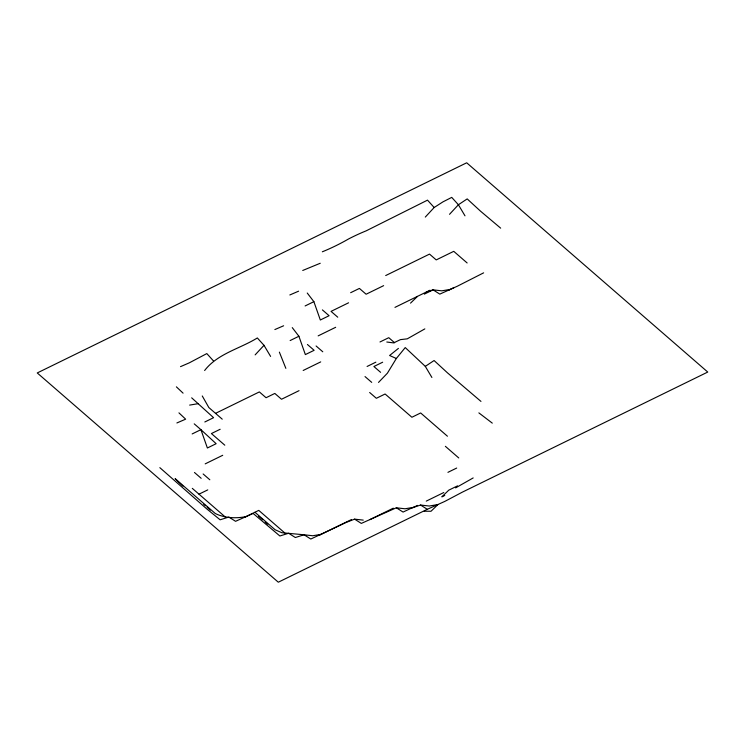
<?xml version="1.0" encoding="UTF-8"?>
<svg xmlns="http://www.w3.org/2000/svg" width="745" height="745" viewBox="0 0 745 745"><rect width="100%" height="100%" fill="white"/><g stroke="black" fill="none" stroke-linecap="round" stroke-linejoin="round"><path stroke-width="1.12" d="M431.895 377.464L425.302 366.372L405.243 347.57L396.349 358.494L387.381 373.217L378.525 382.418M204.624 370.516C217.642 353.568 239.778 348.828 257.342 337.96L264 345.326L270.603 356.408M255.135 354.881L264 345.326M425.302 217.074L434.167 207.51L442.958 201.858L451.731 197.388L458.399 204.745L464.992 215.827M449.533 214.309L458.399 204.745L467.19 198.906L480.572 211.217L500.668 228.156M410.532 303.131L417.47 296.417M398.417 348.399L389.598 355.505L396.349 358.494M425.302 366.372L434.093 360.533L447.475 372.845L480.963 401.406M455.623 487.882L473.177 477.936M483.626 272.847L457.328 286.22L439.811 294.117L433.087 289.852L426.233 292.133M424.836 328.89L407.282 338.835L400.456 339.627L393.593 342.905L386.795 342.011M305.115 305.953L313.878 301.669L320.331 320.005L329.094 315.712L322.399 309.901M350.653 292.701L359.416 288.417L366.112 294.228L383.638 285.652M385.705 275.548L429.53 254.101L436.225 259.912L453.752 251.335L467.143 262.966M348.576 302.805L331.05 311.382L337.746 317.193M290.14 340.549L298.903 336.256L305.357 354.592L314.129 350.308L307.434 344.497M318.152 335.874L335.678 327.297M394.962 307.378L430.014 290.224M424.324 294.135L433.087 289.852L441.748 290.829L450.455 289.367M448.397 290.317L454.245 287.458M215.538 413.354L259.362 391.917L266.058 397.728L274.821 393.435L281.517 399.255L299.043 390.669M303.178 370.47L320.713 361.893M204.819 421.977L213.582 417.684L191.67 397.83M192.154 433.944L200.917 429.66L216.143 443.703L207.38 447.996L200.917 429.66L194.222 423.849M379.987 341.974L388.76 337.681L394.617 342.765M220.166 429.269L211.403 433.562L224.794 445.184M367.089 366.466L375.853 362.172M382.66 362.219L373.897 366.503L380.593 372.323M205.201 463.865L222.727 455.288M198.99 494.168L207.753 489.884M244.155 517.514L258.766 510.372L284.711 532.899M319.391 535.245L351.528 519.516M447.931 472.339L456.694 468.046M369.911 519.61L393.276 508.174M412.637 507.792L417.498 505.408M426.27 501.115L443.797 492.538M457.542 485.87L448.769 490.163L441.841 496.868L444.756 495.444M427.295 509.301L278.304 582.208L37.25 372.947L466.696 162.792L707.75 372.053L462.347 492.147L444.812 501.404L427.295 509.301L420.571 505.036L411.827 507.96L403.073 512.066L396.34 507.801L361.316 523.409L354.592 519.144L345.848 522.562L310.795 539.035L304.072 534.78L281.815 532.712L275.063 529.723L254.976 512.281M302.731 270.472L320.238 263.264M289.833 294.964L298.587 291.183M180.523 366.642L189.277 362.852L206.821 353.586L213.489 360.953M274.858 329.56L283.622 325.779M176.882 422.964L185.635 419.174L178.949 412.86M189.649 405.103L198.366 403.641M246.213 516.564C236.035 518.65 224.701 518.166 215.296 513.519L175.122 478.644L182.87 486.131M413.717 507.317L405.01 508.779L396.34 507.801M321.449 534.295L312.732 535.757L304.072 534.78L295.337 537.518L288.613 533.252L279.878 535.99L253.086 513.417L235.569 521.314L228.845 517.058L220.11 519.796L206.7 508.844L159.84 467.655M424.194 511.219L431.001 511.266L437.939 504.551L429.232 506.023L420.571 505.036M354.592 519.144L363.253 520.122M478.867 412.879L492.287 423.132M447.438 436.216L420.655 412.963L411.892 417.256L385.109 394.003L376.346 398.296L369.65 392.485M365.022 376.57L371.718 382.381M445.37 446.32L458.762 457.952M316.085 345.978L322.781 351.789M222.233 419.174L208.842 407.543L202.258 395.958M258.478 516.155L262.668 519.786M265.173 521.966L267.688 524.145M203.134 473.969L209.829 479.78M194.473 472.488L201.169 478.299M192.294 488.357L225.772 517.421M203.73 504.318L205.406 505.771M207.082 507.224L210.425 510.129M176.388 386.841L183.074 393.155M434.167 207.51L427.509 200.144L366.14 230.857A183.568 109.189 -49 0 0 348.623 238.931A183.568 109.189 -49 0 1 322.334 251.791M307.238 293.027L313.878 301.669M292.263 327.623L298.903 336.256M279.366 352.115L285.856 368.356"/></g></svg>
